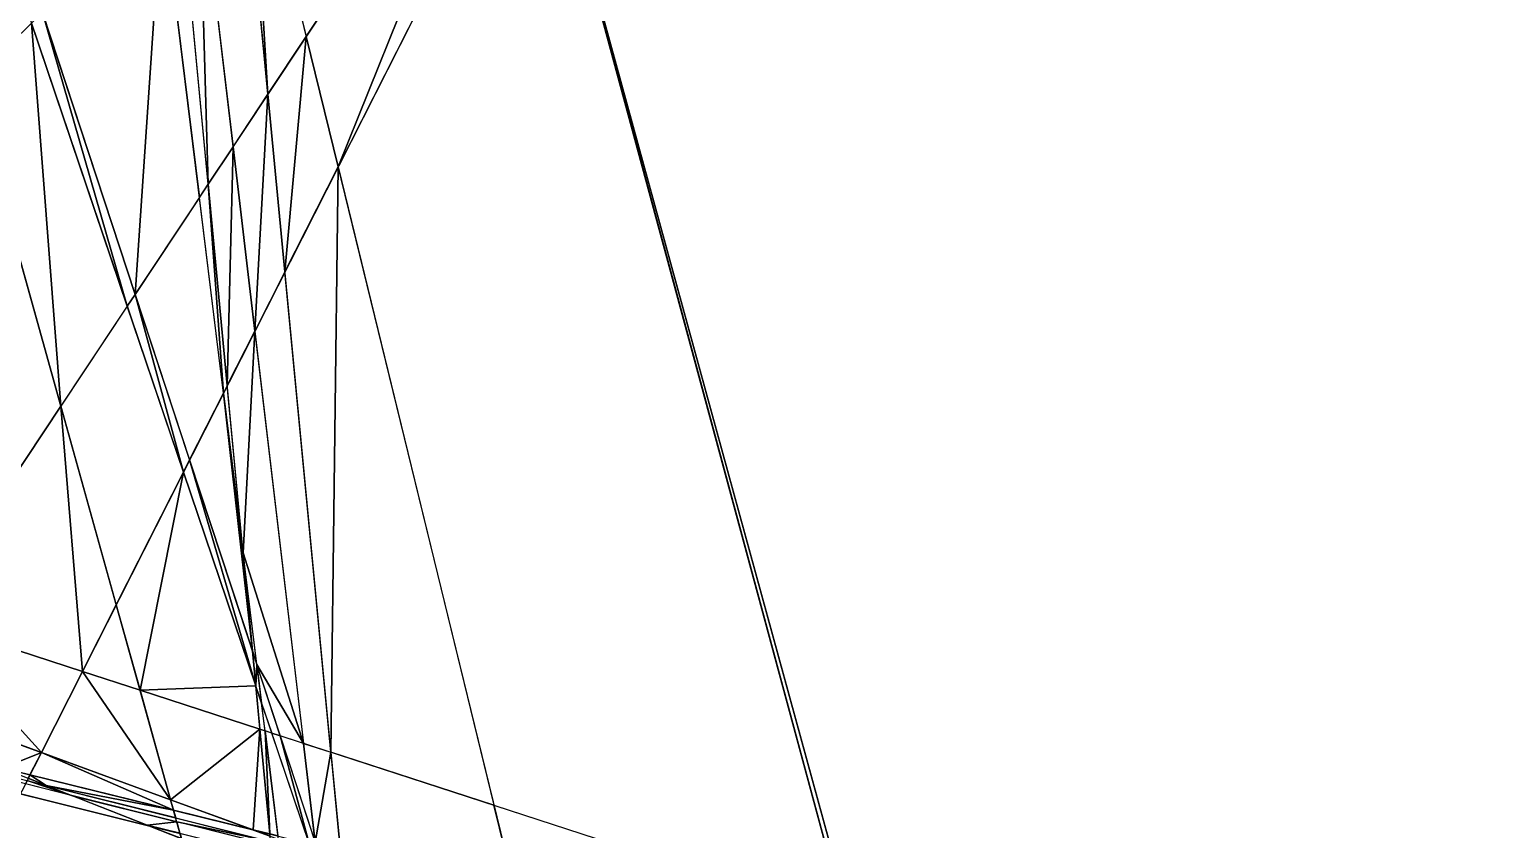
# Model space of a CAD drawing. Header units: metres. Extents: x -225 to 770, y -544 to 564.
# Drawn here: x 259.4 to 397.2, y 325.2 to 401 of the extents above; entities that cross this region are included whole.
import ezdxf

# ---------------------------------------------------------------- set-up
doc = ezdxf.new("R2010")
doc.units = ezdxf.units.M

msp = doc.modelspace()

# ---------------------------------------------------------------- linework, layer by layer
for p, q in [((516.37213, -544.0672, -803.7859), (217.63705, 525.73083, -1124.7742)), ((217.63705, 525.73083, -1124.7742), (545.7816, -443.76776, -860.83936)), ((349.29993, -383.51236, -794.56555), (265.35364, 503.01196, -1137.3828)), ((265.35364, 503.01196, -1137.3828), (372.1836, -399.28522, -798.5095)), ((372.1836, -399.28522, -798.5095), (261.48572, 499.3399, -1133.9835)), ((261.48572, 499.3399, -1133.9835), (516.37213, -544.0672, -803.7859)), ((356.773, -386.01013, -796.99744), (272.09955, 498.95178, -1138.7997)), ((324.84503, 459.20618, -1146.4285), (-43.431335, -267.1413, -660.34216)), ((-35.793427, -83.73827, -743.004), (324.84503, 459.20618, -1146.4285)), ((545.7816, -443.76776, -860.83936), (304.0512, 437.72125, -1127.4017)), ((304.0512, 437.72125, -1127.4017), (557.95984, -501.0974, -841.83923)), ((557.95984, -501.0974, -841.83923), (249.52759, 436.53705, -1101.2909)), ((32.129852, 419.3811, -991.81995), (760.3008, 133.12076, -1210.292)), ((731.95435, 188.18149, -1220.7225), (38.14865, 413.7586, -992.2217)), ((38.14865, 413.7586, -992.2217), (765.15857, 148.19702, -1219.0732)), ((757.08057, 205.05893, -1239.7969), (18.314148, 389.6963, -972.5342)), ((18.314148, 389.6963, -972.5342), (754.4347, 208.65134, -1240.1035)), ((28.200867, 387.7458, -976.3353), (757.08057, 205.05893, -1239.7969)), ((761.18066, 204.59119, -1241.5203), (29.160217, 385.1684, -975.6745)), ((29.160217, 385.1684, -975.6745), (755.39404, 206.07397, -1239.4426))]:
    msp.add_line(p, q)
for points in [[(253.89514, 395.88745, -1085.8152), (248.31561, 435.09137, -1100.0985), (259.67255, 401.5376, -1090.9639), (259.67264, 401.5377, -1090.9637)], [(288.70288, 387.92334, -1098.7245), (285.68982, 400.25763, -1102.6278), (305.9386, 430.74243, -1125.279), (305.9387, 430.74252, -1125.2789)], [(288.70288, 387.92334, -1098.7245), (305.9386, 430.74243, -1125.279), (307.49518, 424.98724, -1123.5284), (307.49527, 424.98734, -1123.5283)], [(307.49518, 424.98724, -1123.5284), (307.52637, 425.0487, -1123.5696), (336.79272, 316.6604, -1090.5784), (336.79282, 316.6605, -1090.5782)], [(337.29443, 316.4973, -1090.7437), (336.79272, 316.6604, -1090.5784), (307.52637, 425.0487, -1123.5696), (307.52646, 425.0488, -1123.5695)], [(279.55927, 420.98657, -1108.6868), (280.42035, 421.82867, -1109.4542), (282.06482, 394.80017, -1098.5728), (282.0649, 394.80026, -1098.5726)], [(285.68982, 400.25763, -1102.6278), (282.06482, 394.80017, -1098.5728), (280.42035, 421.82867, -1109.4542), (280.42044, 421.82877, -1109.4541)], [(273.66644, 415.22345, -1103.435), (275.53156, 417.04755, -1105.0974), (276.40692, 386.28217, -1092.2437), (276.407, 386.28226, -1092.2435)], [(278.7555, 389.81793, -1094.8708), (276.40692, 386.28217, -1092.2437), (275.53156, 417.04755, -1105.0974), (275.53165, 417.04764, -1105.0973)], [(269.4862, 375.8629, -1084.5018), (260.70758, 402.54987, -1091.8864), (272.0432, 413.636, -1101.9885), (272.0433, 413.63608, -1101.9884)], [(269.4862, 375.8629, -1084.5018), (272.0432, 413.636, -1101.9885), (275.5683, 385.0196, -1091.3055), (275.5684, 385.01968, -1091.3054)], [(259.67255, 401.5376, -1090.9639), (260.70758, 402.54987, -1091.8864), (268.74188, 374.74243, -1083.6692), (268.74197, 374.74252, -1083.6691)], [(269.4862, 375.8629, -1084.5018), (268.74188, 374.74243, -1083.6692), (260.70758, 402.54987, -1091.8864), (260.70767, 402.54996, -1091.8862)], [(259.67255, 401.5376, -1090.9639), (262.4464, 365.26447, -1076.6268), (253.89514, 395.88745, -1085.8152), (253.89525, 395.88754, -1085.8151)], [(259.67255, 401.5376, -1090.9639), (268.74188, 374.74243, -1083.6692), (262.4464, 365.26447, -1076.6268), (262.4465, 365.26456, -1076.6267)], [(282.06482, 394.80017, -1098.5728), (285.68982, 400.25763, -1102.6278), (283.67212, 378.00128, -1092.0845), (283.6722, 378.00137, -1092.0844)], [(288.70288, 387.92334, -1098.7245), (283.67212, 378.00128, -1092.0845), (285.68982, 400.25763, -1102.6278), (285.6899, 400.25772, -1102.6277)], [(262.4464, 365.26447, -1076.6268), (249.10034, 345.17188, -1061.6974), (253.89514, 395.88745, -1085.8152), (253.89525, 395.88754, -1085.8151)], [(280.82043, 372.377, -1088.3206), (278.7555, 389.81793, -1094.8708), (282.06482, 394.80017, -1098.5728), (282.0649, 394.80026, -1098.5726)], [(280.82043, 372.377, -1088.3206), (282.06482, 394.80017, -1098.5728), (283.67212, 378.00128, -1092.0845), (283.6722, 378.00137, -1092.0844)], [(276.40692, 386.28217, -1092.2437), (278.7555, 389.81793, -1094.8708), (278.21094, 367.23035, -1084.8763), (278.21103, 367.23044, -1084.8762)], [(280.82043, 372.377, -1088.3206), (278.21094, 367.23035, -1084.8763), (278.7555, 389.81793, -1094.8708), (278.75558, 389.81802, -1094.8707)], [(283.67212, 378.00128, -1092.0845), (288.70288, 387.92334, -1098.7245), (288.02417, 332.51654, -1074.5167), (288.02426, 332.51663, -1074.5166)], [(303.4641, 327.49658, -1079.6018), (288.02417, 332.51654, -1074.5167), (288.70288, 387.92334, -1098.7245), (288.70297, 387.92343, -1098.7244)], [(277.8479, 366.51428, -1084.3971), (275.5683, 385.0196, -1091.3055), (276.40692, 386.28217, -1092.2437), (276.407, 386.28226, -1092.2435)], [(277.8479, 366.51428, -1084.3971), (276.40692, 386.28217, -1092.2437), (278.21094, 367.23035, -1084.8763), (278.21103, 367.23044, -1084.8762)], [(269.4862, 375.8629, -1084.5018), (274.0573, 359.03802, -1079.3939), (268.74188, 374.74243, -1083.6692), (268.74197, 374.74252, -1083.6691)], [(269.4862, 375.8629, -1084.5018), (274.6416, 360.1905, -1080.165), (274.0573, 359.03802, -1079.3939), (274.0574, 359.03812, -1079.3938)], [(278.21094, 367.23035, -1084.8763), (280.82043, 372.377, -1088.3206), (279.7105, 351.39386, -1078.7524), (279.7106, 351.39395, -1078.7523)], [(285.44043, 333.35663, -1073.6658), (279.7105, 351.39386, -1078.7524), (280.82043, 372.377, -1088.3206), (280.82053, 372.3771, -1088.3204)], [(277.8479, 366.51428, -1084.3971), (280.58984, 342.10767, -1075.1614), (274.6416, 360.1905, -1080.165), (274.6417, 360.19058, -1080.1649)], [(280.58984, 342.10767, -1075.1614), (277.8479, 366.51428, -1084.3971), (279.7105, 351.39386, -1078.7524), (279.7106, 351.39395, -1078.7523)], [(249.10034, 345.17188, -1061.6974), (262.4464, 365.26447, -1076.6268), (264.4898, 340.16827, -1066.7659), (264.4899, 340.16837, -1066.7657)], [(267.69122, 346.4823, -1070.9913), (264.4898, 340.16827, -1066.7659), (262.4464, 365.26447, -1076.6268), (262.4465, 365.26456, -1076.6267)], [(274.6416, 360.1905, -1080.165), (280.9015, 338.81696, -1073.8889), (274.0573, 359.03802, -1079.3939), (274.0574, 359.03812, -1079.3938)], [(280.9015, 338.81696, -1073.8889), (274.6416, 360.1905, -1080.165), (280.58984, 342.10767, -1075.1614), (280.58994, 342.10776, -1075.1613)], [(274.0573, 359.03802, -1079.3939), (269.95007, 338.39294, -1068.5642), (267.69122, 346.4823, -1070.9913), (267.6913, 346.4824, -1070.9912)], [(269.95007, 338.39294, -1068.5642), (274.0573, 359.03802, -1079.3939), (280.9015, 338.81696, -1073.8889), (280.90158, 338.81705, -1073.8888)], [(279.7105, 351.39386, -1078.7524), (285.44043, 333.35663, -1073.6658), (281.01288, 340.82172, -1074.8057), (281.01297, 340.8218, -1074.8055)], [(264.4898, 340.16827, -1066.7659), (267.69122, 346.4823, -1070.9913), (269.95007, 338.39294, -1068.5642), (269.95016, 338.39304, -1068.5641)], [(244.57312, 338.35608, -1056.633), (249.10034, 345.17188, -1061.6974), (260.6023, 332.50092, -1061.6348), (260.6024, 332.501, -1061.6346)], [(264.4898, 340.16827, -1066.7659), (260.6023, 332.50092, -1061.6348), (249.10034, 345.17188, -1061.6974), (249.10045, 345.17197, -1061.6973)], [(280.9015, 338.81696, -1073.8889), (280.58984, 342.10767, -1075.1614), (281.01288, 340.82172, -1074.8057), (281.01297, 340.8218, -1074.8055)], [(280.9015, 338.81696, -1073.8889), (281.01288, 340.82172, -1074.8057), (281.4649, 337.15234, -1073.4358), (281.465, 337.15244, -1073.4357)], [(283.23236, 334.07446, -1072.9386), (281.01288, 340.82172, -1074.8057), (285.44043, 333.35663, -1073.6658), (285.44052, 333.35672, -1073.6656)], [(260.6023, 332.50092, -1061.6348), (264.4898, 340.16827, -1066.7659), (272.84412, 328.02924, -1065.4546), (272.8442, 328.02933, -1065.4545)], [(269.95007, 338.39294, -1068.5642), (272.84412, 328.02924, -1065.4546), (264.4898, 340.16827, -1066.7659), (264.4899, 340.16837, -1066.7657)], [(260.6023, 332.50092, -1061.6348), (256.91046, 331.01477, -1059.2605), (244.57312, 338.35608, -1056.633), (244.57323, 338.35617, -1056.6329)], [(280.9015, 338.81696, -1073.8889), (281.29077, 334.7058, -1072.2992), (269.95007, 338.39294, -1068.5642), (269.95016, 338.39304, -1068.5641)], [(272.84412, 328.02924, -1065.4546), (269.95007, 338.39294, -1068.5642), (281.29077, 334.7058, -1072.2992), (281.29086, 334.7059, -1072.2991)], [(282.41693, 334.3396, -1072.67), (281.78613, 334.54468, -1072.4623), (281.4649, 337.15234, -1073.4358), (281.465, 337.15244, -1073.4357)], [(281.29077, 334.7058, -1072.2992), (280.6645, 325.1726, -1067.8948), (272.84412, 328.02924, -1065.4546), (272.8442, 328.02933, -1065.4545)], [(280.6645, 325.1726, -1067.8948), (281.29077, 334.7058, -1072.2992), (282.22992, 324.7876, -1068.4637), (282.23, 324.7877, -1068.4636)], [(281.78613, 334.54468, -1072.4623), (282.22992, 324.7876, -1068.4637), (281.29077, 334.7058, -1072.2992), (281.29086, 334.7059, -1072.2991)], [(282.22992, 324.7876, -1068.4637), (281.78613, 334.54468, -1072.4623), (283.01172, 324.59528, -1068.7479), (283.0118, 324.59537, -1068.7478)], [(282.41693, 334.3396, -1072.67), (283.23236, 334.07446, -1072.9386), (285.96057, 323.87006, -1069.8198), (285.96066, 323.87015, -1069.8197)], [(286.54932, 323.99115, -1070.1484), (285.96057, 323.87006, -1069.8198), (283.23236, 334.07446, -1072.9386), (283.23245, 334.07455, -1072.9385)], [(256.91046, 331.01477, -1059.2605), (260.6023, 332.50092, -1061.6348), (259.523, 330.37225, -1060.2102), (259.5231, 330.37234, -1060.2101)], [(273.1239, 327.02716, -1065.1539), (259.523, 330.37225, -1060.2102), (260.6023, 332.50092, -1061.6348), (260.6024, 332.501, -1061.6346)], [(272.84412, 328.02924, -1065.4546), (273.1239, 327.02716, -1065.1539), (260.6023, 332.50092, -1061.6348), (260.6024, 332.501, -1061.6346)], [(286.54932, 323.99115, -1070.1484), (285.44043, 333.35663, -1073.6658), (288.02417, 332.51654, -1074.5167), (288.02426, 332.51663, -1074.5166)], [(286.54932, 323.99115, -1070.1484), (288.02417, 332.51654, -1074.5167), (288.92108, 323.1419, -1070.896), (288.92117, 323.142, -1070.8959)], [(263.5453, 328.4065, -1061.2512), (259.09082, 329.51978, -1059.6396), (259.2508, 329.83533, -1059.8508), (259.2509, 329.83542, -1059.8507)], [(263.5453, 328.4065, -1061.2512), (259.2508, 329.83533, -1059.8508), (261.07178, 329.3789, -1060.509), (261.07187, 329.379, -1060.5089)], [(259.523, 330.37225, -1060.2102), (261.07178, 329.3789, -1060.509), (259.36047, 330.05164, -1059.9956), (259.36057, 330.05173, -1059.9955)], [(259.523, 330.37225, -1060.2102), (273.1239, 327.02716, -1065.1539), (261.07178, 329.3789, -1060.509), (261.07187, 329.379, -1060.5089)], [(273.32483, 326.30786, -1064.938), (261.07178, 329.3789, -1060.509), (273.1239, 327.02716, -1065.1539), (273.124, 327.02725, -1065.1538)], [(270.763, 325.56903, -1063.4167), (258.60797, 328.5675, -1059.0024), (258.61584, 328.583, -1059.0128), (258.61594, 328.5831, -1059.0127)], [(270.763, 325.56903, -1063.4167), (258.61584, 328.583, -1059.0128), (270.63745, 325.6184, -1063.379), (270.63754, 325.6185, -1063.3789)], [(270.63745, 325.6184, -1063.379), (263.5453, 328.4065, -1061.2512), (273.42853, 325.9364, -1064.8267), (273.42862, 325.9365, -1064.8265)], [(273.1239, 327.02716, -1065.1539), (272.84412, 328.02924, -1065.4546), (280.6645, 325.1726, -1067.8948), (280.66458, 325.1727, -1067.8947)], [(305.5254, 319.05817, -1076.9314), (303.4641, 327.49658, -1079.6018), (336.79272, 316.6604, -1090.5784), (336.79282, 316.6605, -1090.5782)], [(270.63745, 325.6184, -1063.379), (273.42853, 325.9364, -1064.8267), (273.73035, 324.8557, -1064.5024), (273.73044, 324.8558, -1064.5023)], [(273.87244, 324.34668, -1064.3496), (270.763, 325.56903, -1063.4167), (273.7359, 324.83563, -1064.4963), (273.736, 324.83572, -1064.4962)], [(282.299, 324.05847, -1068.1819), (273.42853, 325.9364, -1064.8267), (273.32483, 326.30786, -1064.938), (273.32492, 326.30795, -1064.9379)], [(282.299, 324.05847, -1068.1819), (282.3319, 323.71124, -1068.0476), (273.42853, 325.9364, -1064.8267), (273.42862, 325.9365, -1064.8265)], [(282.2483, 324.59412, -1068.3889), (280.6645, 325.1726, -1067.8948), (282.22992, 324.7876, -1068.4637), (282.23, 324.7877, -1068.4636)]]:
    msp.add_3dface(points)

doc.saveas('drawing.dxf')
